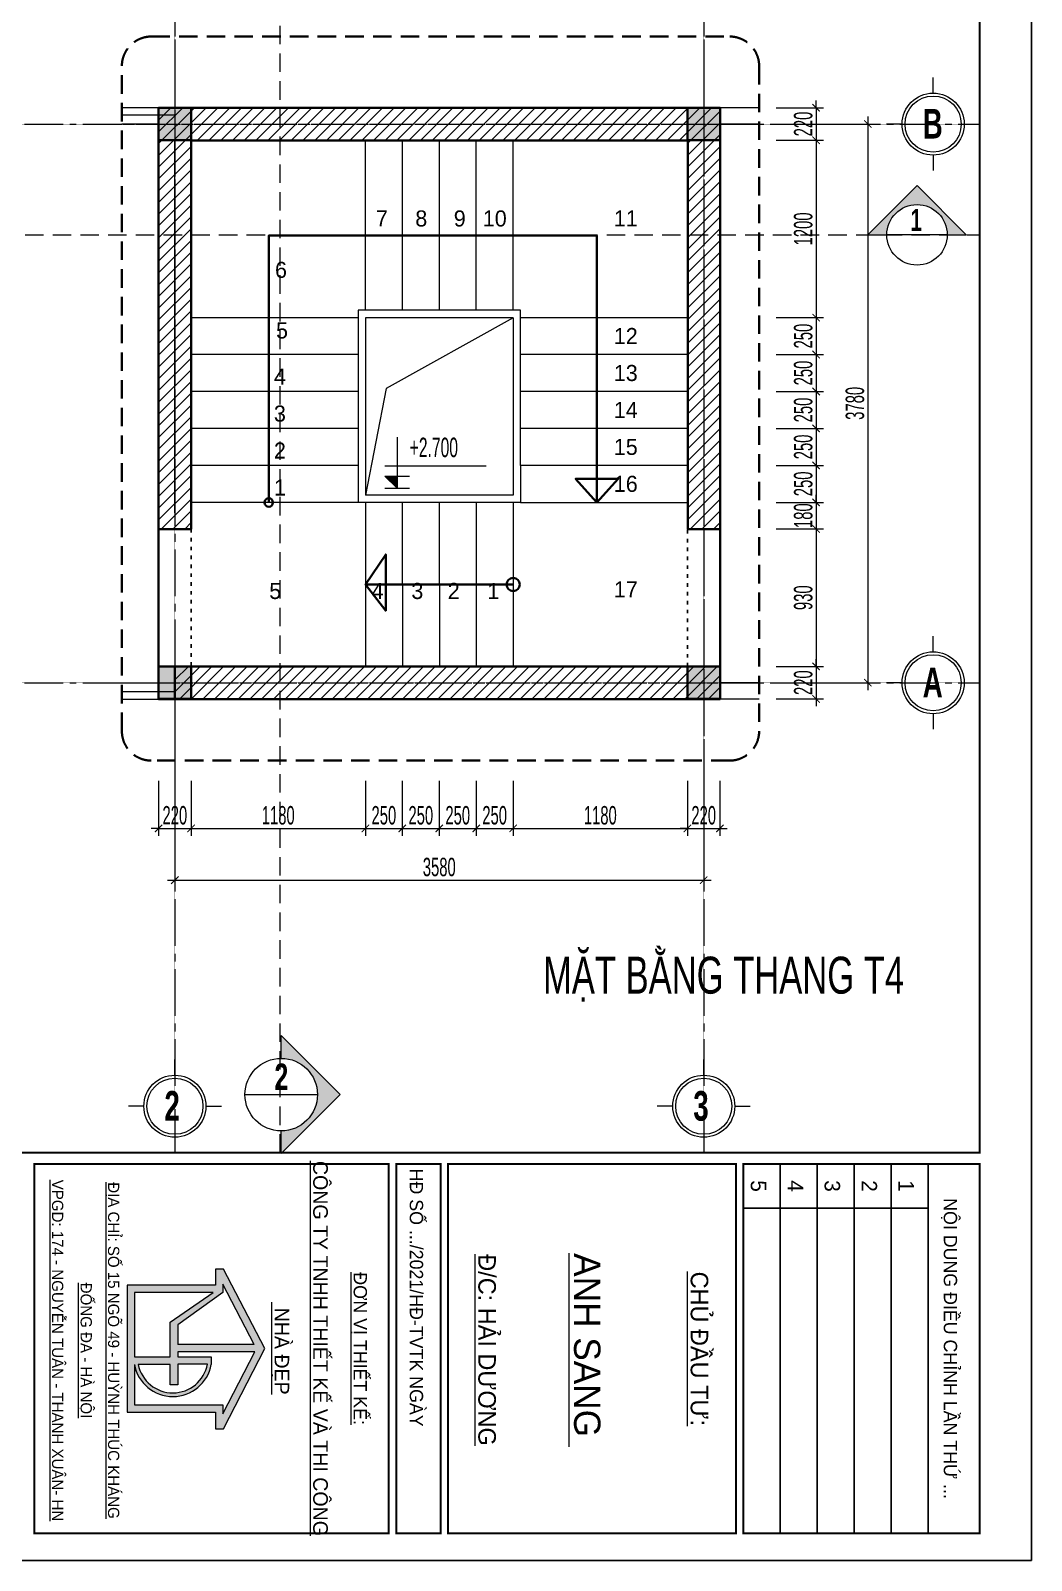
# Model space of a CAD drawing. Header units: millimetres. Extents: x 1336014 to 2939047, y -333549 to -60566.
# Drawn here: x 1423341 to 1430115, y -191971 to -181620 of the extents above; entities that cross this region are included whole.
import ezdxf
from ezdxf.enums import TextEntityAlignment as Align

# ---------------------------------------------------------------- set-up
doc = ezdxf.new("R2010")
doc.units = ezdxf.units.MM
doc.header["$MEASUREMENT"] = 0
for name, pattern in [('$1$HIDDEN', [0.375, 0.25, -0.125]), ('ACAD_ISO03W100', [30, 12, -18]), ('CENTER2', [1.125, 0.75, -0.125, 0.125, -0.125])]:
    doc.linetypes.add(name, pattern=pattern)
for name, color, linetype, lineweight in [('01.Cut', 255, 'Continuous', 35), ('02.Thay', 145, 'Continuous', 15), ('05.Text', 253, 'Continuous', 18), ('06.betong', 2, 'Continuous', 35), ('08.Dim', 156, 'Continuous', 15), ('09.Hatch', 250, 'Continuous', 5), ('10.Text', 254, 'Continuous', 18), ('10.truc', 250, 'CENTER2', 20), ('11.Khung bo', 32, 'Continuous', 50), ('12.Khung', 36, 'Continuous', 25), ('CA.thay 145', 145, 'Continuous', 18), ('DIM', 252, 'Continuous', 20), ('NN_KI HIEU', 22, 'Continuous', 18)]:
    doc.layers.add(name, color=color, linetype=linetype, lineweight=lineweight)
doc.layers.add('text', color=7, linetype='Continuous')
doc.layers.add('truc1', color=250, linetype='ACAD_ISO03W100')
doc.layers.add('Tpl_Bound', color=1, linetype='Continuous', plot=False)
doc.styles.add('AVANT', font='')
doc.styles.add('AVANTH', font='')
doc.styles.add('AVANTHB', font='')
doc.styles.add('TT5_Ghi chu 1', font='', dxfattribs={"width": 0.7, "height": 240})
doc.styles.add('TT5_Text Dim', font='hoatbif.shx', dxfattribs={"width": 0.6})
doc.styles.add('VnAvantH', font='')
doc.styles.get('AVANT').set_extended_font_data('.VnAvant')
doc.styles.get('AVANTH').set_extended_font_data('.VnAvantH')
doc.styles.get('AVANTHB').set_extended_font_data('.VnAvantH', bold=True)
doc.styles.get('TT5_Ghi chu 1').set_extended_font_data('.VnBlackH')
doc.styles.get('VnAvantH').set_extended_font_data('.VnAvantH')
doc.dimstyles.new('TT5_Dim 1-50', dxfattribs={"dimscale": 50, "dimtxt": 2.5, "dimasz": 1, "dimexe": 1, "dimexo": 0.5, "dimgap": 0.5, "dimtad": 1, "dimdec": 0, "dimzin": 0, "dimdsep": 46, "dimtxsty": 'TT5_Text Dim', "dimblk": 'ARCHTICK', "dimcen": 0, "dimdle": 1, "dimclrd": 256, "dimclre": 256, "dimclrt": 1, "dimadec": 0, "dimazin": 0, "dimtfac": 0.015, "dimtdec": 0, "dimtix": 1, "dimtmove": 2, "dimatfit": 3, "dimldrblk": 'DOT', "dimfxl": 1, "dimtolj": 1, "dimtzin": 0, "dimlwd": -1, "dimlwe": -1, "dimarcsym": 1})
pattern_1 = [(45, (878780.49, -141929.74), (-39.7747564, 39.7747564), [])]

# ---------------------------------------------------------------- blocks, each defined once
blk = doc.blocks.new('DFGFH')
h = blk.add_hatch(color=256)
h.dxf.hatch_style = 1
h.paths.add_polyline_path([(15438, 12137), (15658, 12137), (15658, 12357), (15438, 12357)])
blk.add_lwpolyline([(15438, 12137), (15658, 12137), (15658, 12357), (15438, 12357)], close=True)
blk = doc.blocks.new('A$C4E7C6F34')
at = {"layer": 'DIM'}
blk.add_hatch(color=256, dxfattribs=at).paths.add_polyline_path([(-38, 0), (-38, 138), (-178, 138)])
for p, q in [((-38, 576), (-38, 0)), ((964, 248), (-178, 248)), ((-178, 138), (101, 138)), ((-178, 138), (-38, 0)), ((-178, 0), (101, 0))]:
    blk.add_line(p, q, dxfattribs=at)
at = {"layer": 'text', "style": 'TT5_Text Dim', "flags": 8}
blk.add_attdef('%%P0.000', text='', height=220, dxfattribs=at).set_placement((102, 461), align=Align.MIDDLE_LEFT)
blk = doc.blocks.new('100')
at = {"layer": '09.Hatch'}
h = blk.add_hatch(color=3, dxfattribs=at)
h.paths.add_polyline_path([(1897639, -927180), (1897639, -927287), (1897855, -927287), (1897855, -928484), (1898824, -928484), (1899574, -928484), (1899574, -927287), (1899801, -927287), (1899801, -927179), (1898713, -926620)])
h.paths.add_polyline_path([(1898756, -926756), (1899596, -927187), (1899473, -927187), (1899473, -928384), (1898929, -928384, 0.834181), (1898929, -927344), (1898824, -927344), (1898824, -927797), (1898756, -927797)], flags=16)
h.paths.add_polyline_path([(1898656, -927796), (1898393, -927796), (1897956, -927186), (1897843, -927186), (1898656, -926763)], flags=16)
h.paths.add_polyline_path([(1898929, -928333), (1898929, -927898), (1899202, -927898), (1899202, -927797), (1898924, -927797), (1898924, -927395, -0.822042)], flags=16)
h.paths.add_polyline_path([(1898357, -927898), (1898824, -927898), (1898824, -928384), (1897956, -928384), (1897956, -927316)], flags=16)
at = {"layer": '05.Text'}
for p, q in [((1898713, -926620), (1897639, -927180)), ((1898656, -926763), (1897843, -927186)), ((1898656, -926763), (1897843, -927186)), ((1898656, -926763), (1897843, -927186)), ((1898656, -926763), (1898656, -927796)), ((1898656, -926763), (1898656, -927796)), ((1898656, -926763), (1898656, -927796)), ((1899801, -927179), (1898713, -926620)), ((1899801, -927179), (1898713, -926620)), ((1899801, -927179), (1898713, -926620)), ((1899596, -927187), (1898756, -926756)), ((1898756, -926756), (1898756, -927797)), ((1899596, -927187), (1898756, -926756)), ((1898756, -926756), (1898756, -927797)), ((1899596, -927187), (1898756, -926756)), ((1898756, -926756), (1898756, -927797)), ((1897639, -927180), (1897639, -927287)), ((1897843, -927186), (1897956, -927186)), ((1897956, -927186), (1897956, -927186)), ((1897956, -927186), (1898393, -927796)), ((1899473, -928384), (1899473, -927187)), ((1899473, -927187), (1899596, -927187)), ((1899473, -928384), (1899473, -927187)), ((1899473, -927187), (1899596, -927187)), ((1899473, -928384), (1899473, -927187)), ((1899473, -927187), (1899596, -927187)), ((1899801, -927287), (1899801, -927179)), ((1899801, -927287), (1899801, -927179)), ((1899801, -927287), (1899801, -927179)), ((1897639, -927287), (1897855, -927287)), ((1897855, -927287), (1897855, -928484)), ((1897956, -927316), (1897956, -928384)), ((1898357, -927898), (1897956, -927316)), ((1898824, -927797), (1898824, -927344)), ((1898824, -927797), (1898824, -927344)), ((1898824, -927344), (1898929, -927344)), ((1898924, -927395), (1898924, -927797)), ((1899574, -928484), (1899574, -927287)), ((1899574, -927287), (1899801, -927287)), ((1898393, -927796), (1898656, -927796)), ((1898756, -927797), (1898824, -927797)), ((1898924, -927797), (1899202, -927797)), ((1899202, -927797), (1899202, -927898)), ((1898824, -927898), (1898357, -927898)), ((1898824, -928384), (1898824, -927898)), ((1899202, -927898), (1898929, -927898)), ((1898929, -927898), (1898929, -928333)), ((1897956, -928384), (1898824, -928384)), ((1898929, -928384), (1899473, -928384)), ((1897855, -928484), (1898824, -928484)), ((1898824, -928484), (1899574, -928484))]:
    blk.add_line(p, q, dxfattribs=at)
for radius, start, end in [(478, 281.4298, 79.1164), (478, 281.4298, 79.1164), (478, 281.4298, 79.1164), (528, 280.3316, 79.6684)]:
    blk.add_arc((1898834, -927864), radius, start, end, dxfattribs=at)
at = {"layer": '11.Khung bo', "const_width": 26.7}
for points in [[(1860913, -945240), (1860913, -916940), (1896063, -916940), (1896063, -945240)], [(1860913, -945240), (1860913, -916940), (1896063, -916940), (1896063, -945240)], [(1860913, -945240), (1860913, -916940), (1896063, -916940), (1896063, -945240)], [(1896213, -920140), (1896213, -916940), (1901213, -916940), (1901213, -920140)], [(1896213, -920140), (1896213, -916940), (1901213, -916940), (1901213, -920140)], [(1896213, -920140), (1896213, -916940), (1901213, -916940), (1901213, -920140)], [(1896213, -924140), (1901213, -924140), (1901213, -920240), (1896213, -920240)], [(1896213, -924140), (1901213, -924140), (1901213, -920240), (1896213, -920240)], [(1896213, -924140), (1901213, -924140), (1901213, -920240), (1896213, -920240)], [(1896213, -924840), (1901213, -924840), (1901213, -924240), (1896213, -924240)], [(1896213, -924840), (1901213, -924840), (1901213, -924240), (1896213, -924240)], [(1896213, -924840), (1901213, -924840), (1901213, -924240), (1896213, -924240)], [(1896213, -929740), (1901213, -929740), (1901213, -924940), (1896213, -924940)], [(1896213, -929740), (1901213, -929740), (1901213, -924940), (1896213, -924940)], [(1896213, -929740), (1901213, -929740), (1901213, -924940), (1896213, -924940)]]:
    blk.add_lwpolyline(points, close=True, dxfattribs=at)
at = {"layer": '12.Khung'}
for p, q in [((1896213, -917640), (1901213, -917640)), ((1896213, -917640), (1901213, -917640)), ((1896213, -917640), (1901213, -917640)), ((1896813, -920140), (1896813, -917640)), ((1896813, -920140), (1896813, -917640)), ((1896813, -920140), (1896813, -917640)), ((1896213, -918140), (1901213, -918140)), ((1896213, -918140), (1901213, -918140)), ((1896213, -918140), (1901213, -918140)), ((1896213, -918640), (1901213, -918640)), ((1896213, -918640), (1901213, -918640)), ((1896213, -918640), (1901213, -918640)), ((1896213, -919140), (1901213, -919140)), ((1896213, -919140), (1901213, -919140)), ((1896213, -919140), (1901213, -919140)), ((1896213, -919640), (1901213, -919640)), ((1896213, -919640), (1901213, -919640)), ((1896213, -919640), (1901213, -919640))]:
    blk.add_line(p, q, dxfattribs=at)
blk.add_lwpolyline([(1901579, -945940), (1901579, -916240), (1859580, -916240), (1859580, -945940)], close=True, dxfattribs=at)
blk.add_lwpolyline([(1901579, -945940), (1901579, -916240), (1859580, -916240), (1859580, -945940)], close=True, dxfattribs=at)
blk.add_lwpolyline([(1901579, -945940), (1901579, -916240), (1859580, -916240), (1859580, -945940)], close=True, dxfattribs=at)
at = {"layer": '05.Text', "style": 'VnAvantH'}
for s, p in [('Néi dung ®iÒu chØnh lÇn thø ...', (1898713, -917329)), ('H§ sè .../2021/H§-TVTK ngµy ', (1898057, -924540))]:
    blk.add_text(s, height=180, dxfattribs=at).set_placement(p, align=Align.MIDDLE)
at = {"layer": '05.Text'}
for s, height, style, p in [('1', 210, 'AVANT', (1896513, -918040)), ('2', 210, 'AVANT', (1896513, -918540)), ('3', 210, 'AVANT', (1896513, -919040)), ('4', 210, 'AVANT', (1896513, -919540)), ('5', 210, 'AVANT', (1896513, -920040)), ('%%uChñ ®Çu t\xad:', 237.6, 'VnAvantH', (1898716, -920853)), ('%%Uanh sang ', 356.4, 'VnAvantH', (1898732, -922432)), ('%%U®/c: h¶i d\xad¬ng', 237.6, 'VnAvantH', (1898732, -923728)), ('%%U®¬n vÞ thiÕt kÕ:', 180, 'VnAvantH', (1898713, -925416)), ('%%Uc«ng ty tnhh thiÕt kÕ vµ thi c«ng', 198, 'VnAvantH', (1898711, -925964)), ('%%U nhµ ®Ñp', 198, 'VnAvantH', (1898711, -926487)), ('%%U®Þa chØ: sè 15 ngâ 49 - huúnh thóc kh¸ng', 152.46, 'VnAvantH', (1898739, -928742)), ('%%U®èng ®a - hµ néi', 152.46, 'VnAvantH', (1898739, -929113)), ('%%Uvpgd: 174 - nguyÔn tu©n - thanh xu©n- hn', 152.46, 'VnAvantH', (1898739, -929500))]:
    blk.add_text(s, height=height, dxfattribs=dict(at, style=style)).set_placement(p, align=Align.CENTER)
blk = doc.blocks.new('DANHTRUC')
for p, q in [((980383, -947347), (980383, -947137)), ((979963, -947767), (979753, -947767)), ((980803, -947767), (981013, -947767)), ((980383, -948187), (980383, -948397))]:
    blk.add_line(p, q)
for radius in [420, 380]:
    blk.add_circle((980383, -947767), radius)
blk = doc.blocks.new('_ARCHTICK')
at = {"const_width": 0.15}
blk.add_lwpolyline([(-0.5, -0.5), (0.5, 0.5)], dxfattribs=at)
blk = doc.blocks.new('*D1049')
at = {"layer": '02.Thay', "transparency": 16777216}
for p, q in [((1428388, -182142), (1428708, -182142)), ((1428658, -182142), (1428658, -182092)), ((1428658, -182142), (1428658, -182362)), ((1428388, -182362), (1428708, -182362)), ((1428658, -182362), (1428658, -182412))]:
    blk.add_line(p, q, dxfattribs=at)
at = {"layer": 'Defpoints', "color": 0, "transparency": 16777216}
for p in [(1428363, -182142), (1428363, -182362), (1428658, -182362)]:
    blk.add_point(p, dxfattribs=at)
at = {"layer": '02.Thay', "transparency": 16777216, "xscale": 50, "yscale": 50, "zscale": 50}
for p, rotation in [((1428658, -182142), 270), ((1428658, -182362), 90)]:
    blk.add_blockref('_ARCHTICK', p, dxfattribs=dict(at, rotation=rotation))
at = {"layer": '02.Thay', "color": 1, "transparency": 16777216, "insert": (1428571, -182252), "char_height": 125, "attachment_point": 5, "rotation": 90, "style": 'TT5_Text Dim'}
blk.add_mtext('\\A1;220', dxfattribs=at)
blk = doc.blocks.new('_DOT')
blk.add_line((-0.5, 0), (-1, 0))
at = {"const_width": 0.5}
blk.add_lwpolyline([(-0.25, 0, 1), (0.25, 0, 1)], format="xyb", close=True, dxfattribs=at)
blk = doc.blocks.new('*D1050')
at = {"layer": '08.Dim', "transparency": 16777216}
for p, q in [((1428388, -182362), (1428708, -182362)), ((1428658, -182312), (1428658, -183612)), ((1428388, -183562), (1428708, -183562))]:
    blk.add_line(p, q, dxfattribs=at)
at = {"layer": 'Defpoints', "color": 0, "transparency": 16777216}
for p in [(1428363, -182362), (1428363, -183562), (1428658, -183562)]:
    blk.add_point(p, dxfattribs=at)
at = {"layer": '08.Dim', "transparency": 16777216, "xscale": 50, "yscale": 50, "zscale": 50}
for p, rotation in [((1428658, -182362), 90), ((1428658, -183562), 270)]:
    blk.add_blockref('_ARCHTICK', p, dxfattribs=dict(at, rotation=rotation))
at = {"layer": '08.Dim', "color": 1, "transparency": 16777216, "insert": (1428571, -182962), "char_height": 125, "attachment_point": 5, "rotation": 90, "style": 'TT5_Text Dim'}
blk.add_mtext('\\A1;1200', dxfattribs=at)
blk = doc.blocks.new('*D1051')
at = {"layer": '08.Dim', "transparency": 16777216}
for p, q in [((1428658, -183512), (1428658, -183862)), ((1428388, -183562), (1428708, -183562)), ((1428388, -183812), (1428708, -183812))]:
    blk.add_line(p, q, dxfattribs=at)
at = {"layer": 'Defpoints', "color": 0, "transparency": 16777216}
for p in [(1428363, -183562), (1428363, -183812), (1428658, -183812)]:
    blk.add_point(p, dxfattribs=at)
at = {"layer": '08.Dim', "transparency": 16777216, "xscale": 50, "yscale": 50, "zscale": 50}
for p, rotation in [((1428658, -183562), 90), ((1428658, -183812), 270)]:
    blk.add_blockref('_ARCHTICK', p, dxfattribs=dict(at, rotation=rotation))
at = {"layer": '08.Dim', "color": 1, "transparency": 16777216, "insert": (1428571, -183687), "char_height": 125, "attachment_point": 5, "rotation": 90, "style": 'TT5_Text Dim'}
blk.add_mtext('\\A1;250', dxfattribs=at)
blk = doc.blocks.new('*D1052')
at = {"layer": '08.Dim', "transparency": 16777216}
for p, q in [((1428388, -183812), (1428708, -183812)), ((1428658, -183762), (1428658, -184112)), ((1428388, -184062), (1428708, -184062))]:
    blk.add_line(p, q, dxfattribs=at)
at = {"layer": 'Defpoints', "color": 0, "transparency": 16777216}
for p in [(1428363, -183812), (1428363, -184062), (1428658, -184062)]:
    blk.add_point(p, dxfattribs=at)
at = {"layer": '08.Dim', "transparency": 16777216, "xscale": 50, "yscale": 50, "zscale": 50}
for p, rotation in [((1428658, -183812), 90), ((1428658, -184062), 270)]:
    blk.add_blockref('_ARCHTICK', p, dxfattribs=dict(at, rotation=rotation))
at = {"layer": '08.Dim', "color": 1, "transparency": 16777216, "insert": (1428571, -183937), "char_height": 125, "attachment_point": 5, "rotation": 90, "style": 'TT5_Text Dim'}
blk.add_mtext('\\A1;250', dxfattribs=at)
blk = doc.blocks.new('*D1053')
at = {"layer": '08.Dim', "transparency": 16777216}
for p, q in [((1428658, -184012), (1428658, -184362)), ((1428388, -184062), (1428708, -184062)), ((1428388, -184312), (1428708, -184312))]:
    blk.add_line(p, q, dxfattribs=at)
at = {"layer": 'Defpoints', "color": 0, "transparency": 16777216}
for p in [(1428363, -184062), (1428363, -184312), (1428658, -184312)]:
    blk.add_point(p, dxfattribs=at)
at = {"layer": '08.Dim', "transparency": 16777216, "xscale": 50, "yscale": 50, "zscale": 50}
for p, rotation in [((1428658, -184062), 90), ((1428658, -184312), 270)]:
    blk.add_blockref('_ARCHTICK', p, dxfattribs=dict(at, rotation=rotation))
at = {"layer": '08.Dim', "color": 1, "transparency": 16777216, "insert": (1428571, -184187), "char_height": 125, "attachment_point": 5, "rotation": 90, "style": 'TT5_Text Dim'}
blk.add_mtext('\\A1;250', dxfattribs=at)
blk = doc.blocks.new('*D1054')
at = {"layer": '08.Dim', "transparency": 16777216}
for p, q in [((1428388, -184312), (1428708, -184312)), ((1428658, -184262), (1428658, -184612)), ((1428388, -184562), (1428708, -184562))]:
    blk.add_line(p, q, dxfattribs=at)
at = {"layer": 'Defpoints', "color": 0, "transparency": 16777216}
for p in [(1428363, -184312), (1428363, -184562), (1428658, -184562)]:
    blk.add_point(p, dxfattribs=at)
at = {"layer": '08.Dim', "transparency": 16777216, "xscale": 50, "yscale": 50, "zscale": 50}
for p, rotation in [((1428658, -184312), 90), ((1428658, -184562), 270)]:
    blk.add_blockref('_ARCHTICK', p, dxfattribs=dict(at, rotation=rotation))
at = {"layer": '08.Dim', "color": 1, "transparency": 16777216, "insert": (1428571, -184437), "char_height": 125, "attachment_point": 5, "rotation": 90, "style": 'TT5_Text Dim'}
blk.add_mtext('\\A1;250', dxfattribs=at)
blk = doc.blocks.new('*D1055')
at = {"layer": '08.Dim', "transparency": 16777216}
for p, q in [((1428658, -184512), (1428658, -184862)), ((1428388, -184562), (1428708, -184562)), ((1428388, -184812), (1428708, -184812))]:
    blk.add_line(p, q, dxfattribs=at)
at = {"layer": 'Defpoints', "color": 0, "transparency": 16777216}
for p in [(1428363, -184562), (1428363, -184812), (1428658, -184812)]:
    blk.add_point(p, dxfattribs=at)
at = {"layer": '08.Dim', "transparency": 16777216, "xscale": 50, "yscale": 50, "zscale": 50}
for p, rotation in [((1428658, -184562), 90), ((1428658, -184812), 270)]:
    blk.add_blockref('_ARCHTICK', p, dxfattribs=dict(at, rotation=rotation))
at = {"layer": '08.Dim', "color": 1, "transparency": 16777216, "insert": (1428571, -184687), "char_height": 125, "attachment_point": 5, "rotation": 90, "style": 'TT5_Text Dim'}
blk.add_mtext('\\A1;250', dxfattribs=at)
blk = doc.blocks.new('*D1056')
at = {"layer": '08.Dim', "transparency": 16777216}
for p, q in [((1428388, -184812), (1428708, -184812)), ((1428658, -184812), (1428658, -184762)), ((1428658, -184812), (1428658, -184992)), ((1428388, -184992), (1428708, -184992)), ((1428658, -184992), (1428658, -185042))]:
    blk.add_line(p, q, dxfattribs=at)
at = {"layer": 'Defpoints', "color": 0, "transparency": 16777216}
for p in [(1428363, -184812), (1428363, -184992), (1428658, -184992)]:
    blk.add_point(p, dxfattribs=at)
at = {"layer": '08.Dim', "transparency": 16777216, "xscale": 50, "yscale": 50, "zscale": 50}
for p, rotation in [((1428658, -184812), 270), ((1428658, -184992), 90)]:
    blk.add_blockref('_ARCHTICK', p, dxfattribs=dict(at, rotation=rotation))
at = {"layer": '08.Dim', "color": 1, "transparency": 16777216, "insert": (1428571, -184902), "char_height": 125, "attachment_point": 5, "rotation": 90, "style": 'TT5_Text Dim'}
blk.add_mtext('\\A1;180', dxfattribs=at)
blk = doc.blocks.new('*D1057')
at = {"layer": '08.Dim', "transparency": 16777216}
for p, q in [((1428658, -184942), (1428658, -185972)), ((1428388, -184992), (1428708, -184992)), ((1428388, -185922), (1428708, -185922))]:
    blk.add_line(p, q, dxfattribs=at)
at = {"layer": 'Defpoints', "color": 0, "transparency": 16777216}
for p in [(1428363, -184992), (1428363, -185922), (1428658, -185922)]:
    blk.add_point(p, dxfattribs=at)
at = {"layer": '08.Dim', "transparency": 16777216, "xscale": 50, "yscale": 50, "zscale": 50}
for p, rotation in [((1428658, -184992), 90), ((1428658, -185922), 270)]:
    blk.add_blockref('_ARCHTICK', p, dxfattribs=dict(at, rotation=rotation))
at = {"layer": '08.Dim', "color": 1, "transparency": 16777216, "insert": (1428571, -185457), "char_height": 125, "attachment_point": 5, "rotation": 90, "style": 'TT5_Text Dim'}
blk.add_mtext('\\A1;930', dxfattribs=at)
blk = doc.blocks.new('*D1058')
at = {"layer": '08.Dim', "transparency": 16777216}
for p, q in [((1428658, -185922), (1428658, -185872)), ((1428388, -185922), (1428708, -185922)), ((1428658, -185922), (1428658, -186142)), ((1428388, -186142), (1428708, -186142)), ((1428658, -186142), (1428658, -186192))]:
    blk.add_line(p, q, dxfattribs=at)
at = {"layer": 'Defpoints', "color": 0, "transparency": 16777216}
for p in [(1428363, -185922), (1428363, -186142), (1428658, -186142)]:
    blk.add_point(p, dxfattribs=at)
at = {"layer": '08.Dim', "transparency": 16777216, "xscale": 50, "yscale": 50, "zscale": 50}
for p, rotation in [((1428658, -185922), 270), ((1428658, -186142), 90)]:
    blk.add_blockref('_ARCHTICK', p, dxfattribs=dict(at, rotation=rotation))
at = {"layer": '08.Dim', "color": 1, "transparency": 16777216, "insert": (1428571, -186032), "char_height": 125, "attachment_point": 5, "rotation": 90, "style": 'TT5_Text Dim'}
blk.add_mtext('\\A1;220', dxfattribs=at)
blk = doc.blocks.new('*D1059')
at = {"layer": '08.Dim', "transparency": 16777216}
for p, q in [((1428388, -182252), (1429058, -182252)), ((1429008, -182202), (1429008, -186082)), ((1428388, -186032), (1429058, -186032))]:
    blk.add_line(p, q, dxfattribs=at)
at = {"layer": 'Defpoints', "color": 0, "transparency": 16777216}
for p in [(1428363, -182252), (1428363, -186032), (1429008, -186032)]:
    blk.add_point(p, dxfattribs=at)
at = {"layer": '08.Dim', "transparency": 16777216, "xscale": 50, "yscale": 50, "zscale": 50}
for p, rotation in [((1429008, -182252), 90), ((1429008, -186032), 270)]:
    blk.add_blockref('_ARCHTICK', p, dxfattribs=dict(at, rotation=rotation))
at = {"layer": '08.Dim', "color": 1, "transparency": 16777216, "insert": (1428921, -184142), "char_height": 125, "attachment_point": 5, "rotation": 90, "style": 'TT5_Text Dim'}
blk.add_mtext('\\A1;3780', dxfattribs=at)
blk = doc.blocks.new('*D1060')
at = {"layer": '08.Dim', "transparency": 16777216}
for p, q in [((1424207, -186696), (1424207, -187068)), ((1424427, -186696), (1424427, -187068)), ((1424207, -187018), (1424157, -187018)), ((1424207, -187018), (1424427, -187018)), ((1424427, -187018), (1424477, -187018))]:
    blk.add_line(p, q, dxfattribs=at)
at = {"layer": 'Defpoints', "color": 0, "transparency": 16777216}
for p in [(1424207, -186671), (1424427, -186671), (1424427, -187018)]:
    blk.add_point(p, dxfattribs=at)
at = {"layer": '08.Dim', "transparency": 16777216, "xscale": 50, "yscale": 50, "zscale": 50}
blk.add_blockref('_ARCHTICK', (1424207, -187018), dxfattribs=at)
at = {"layer": '08.Dim', "transparency": 16777216, "xscale": 50, "yscale": 50, "zscale": 50, "rotation": 180}
blk.add_blockref('_ARCHTICK', (1424427, -187018), dxfattribs=at)
at = {"layer": '08.Dim', "color": 1, "transparency": 16777216, "insert": (1424317, -186930), "char_height": 125, "attachment_point": 5, "style": 'TT5_Text Dim'}
blk.add_mtext('\\A1;220', dxfattribs=at)
blk = doc.blocks.new('*D1061')
at = {"layer": '08.Dim', "transparency": 16777216}
for p, q in [((1424427, -186696), (1424427, -187068)), ((1425607, -186696), (1425607, -187068)), ((1424377, -187018), (1425657, -187018))]:
    blk.add_line(p, q, dxfattribs=at)
at = {"layer": 'Defpoints', "color": 0, "transparency": 16777216}
for p in [(1424427, -186671), (1425607, -186671), (1425607, -187018)]:
    blk.add_point(p, dxfattribs=at)
at = {"layer": '08.Dim', "transparency": 16777216, "xscale": 50, "yscale": 50, "zscale": 50, "rotation": 180}
blk.add_blockref('_ARCHTICK', (1424427, -187018), dxfattribs=at)
at = {"layer": '08.Dim', "transparency": 16777216, "xscale": 50, "yscale": 50, "zscale": 50}
blk.add_blockref('_ARCHTICK', (1425607, -187018), dxfattribs=at)
at = {"layer": '08.Dim', "color": 1, "transparency": 16777216, "insert": (1425017, -186930), "char_height": 125, "attachment_point": 5, "style": 'TT5_Text Dim'}
blk.add_mtext('\\A1;1180', dxfattribs=at)
blk = doc.blocks.new('*D1062')
at = {"layer": '08.Dim', "transparency": 16777216}
for p, q in [((1425607, -186696), (1425607, -187068)), ((1425857, -186696), (1425857, -187068)), ((1425557, -187018), (1425907, -187018))]:
    blk.add_line(p, q, dxfattribs=at)
at = {"layer": 'Defpoints', "color": 0, "transparency": 16777216}
for p in [(1425607, -186671), (1425857, -186671), (1425857, -187018)]:
    blk.add_point(p, dxfattribs=at)
at = {"layer": '08.Dim', "transparency": 16777216, "xscale": 50, "yscale": 50, "zscale": 50, "rotation": 180}
blk.add_blockref('_ARCHTICK', (1425607, -187018), dxfattribs=at)
at = {"layer": '08.Dim', "transparency": 16777216, "xscale": 50, "yscale": 50, "zscale": 50}
blk.add_blockref('_ARCHTICK', (1425857, -187018), dxfattribs=at)
at = {"layer": '08.Dim', "color": 1, "transparency": 16777216, "insert": (1425732, -186930), "char_height": 125, "attachment_point": 5, "style": 'TT5_Text Dim'}
blk.add_mtext('\\A1;250', dxfattribs=at)
blk = doc.blocks.new('*D1063')
at = {"layer": '08.Dim', "transparency": 16777216}
for p, q in [((1425857, -186696), (1425857, -187068)), ((1426107, -186696), (1426107, -187068)), ((1425807, -187018), (1426157, -187018))]:
    blk.add_line(p, q, dxfattribs=at)
at = {"layer": 'Defpoints', "color": 0, "transparency": 16777216}
for p in [(1425857, -186671), (1426107, -186671), (1426107, -187018)]:
    blk.add_point(p, dxfattribs=at)
at = {"layer": '08.Dim', "transparency": 16777216, "xscale": 50, "yscale": 50, "zscale": 50, "rotation": 180}
blk.add_blockref('_ARCHTICK', (1425857, -187018), dxfattribs=at)
at = {"layer": '08.Dim', "transparency": 16777216, "xscale": 50, "yscale": 50, "zscale": 50}
blk.add_blockref('_ARCHTICK', (1426107, -187018), dxfattribs=at)
at = {"layer": '08.Dim', "color": 1, "transparency": 16777216, "insert": (1425982, -186930), "char_height": 125, "attachment_point": 5, "style": 'TT5_Text Dim'}
blk.add_mtext('\\A1;250', dxfattribs=at)
blk = doc.blocks.new('*D1064')
at = {"layer": '08.Dim', "transparency": 16777216}
for p, q in [((1426107, -186696), (1426107, -187068)), ((1426357, -186696), (1426357, -187068)), ((1426057, -187018), (1426407, -187018))]:
    blk.add_line(p, q, dxfattribs=at)
at = {"layer": 'Defpoints', "color": 0, "transparency": 16777216}
for p in [(1426107, -186671), (1426357, -186671), (1426357, -187018)]:
    blk.add_point(p, dxfattribs=at)
at = {"layer": '08.Dim', "transparency": 16777216, "xscale": 50, "yscale": 50, "zscale": 50, "rotation": 180}
blk.add_blockref('_ARCHTICK', (1426107, -187018), dxfattribs=at)
at = {"layer": '08.Dim', "transparency": 16777216, "xscale": 50, "yscale": 50, "zscale": 50}
blk.add_blockref('_ARCHTICK', (1426357, -187018), dxfattribs=at)
at = {"layer": '08.Dim', "color": 1, "transparency": 16777216, "insert": (1426232, -186930), "char_height": 125, "attachment_point": 5, "style": 'TT5_Text Dim'}
blk.add_mtext('\\A1;250', dxfattribs=at)
blk = doc.blocks.new('*D1065')
at = {"layer": '08.Dim', "transparency": 16777216}
for p, q in [((1426357, -186696), (1426357, -187068)), ((1426607, -186696), (1426607, -187068)), ((1426307, -187018), (1426657, -187018))]:
    blk.add_line(p, q, dxfattribs=at)
at = {"layer": 'Defpoints', "color": 0, "transparency": 16777216}
for p in [(1426357, -186671), (1426607, -186671), (1426607, -187018)]:
    blk.add_point(p, dxfattribs=at)
at = {"layer": '08.Dim', "transparency": 16777216, "xscale": 50, "yscale": 50, "zscale": 50, "rotation": 180}
blk.add_blockref('_ARCHTICK', (1426357, -187018), dxfattribs=at)
at = {"layer": '08.Dim', "transparency": 16777216, "xscale": 50, "yscale": 50, "zscale": 50}
blk.add_blockref('_ARCHTICK', (1426607, -187018), dxfattribs=at)
at = {"layer": '08.Dim', "color": 1, "transparency": 16777216, "insert": (1426482, -186930), "char_height": 125, "attachment_point": 5, "style": 'TT5_Text Dim'}
blk.add_mtext('\\A1;250', dxfattribs=at)
blk = doc.blocks.new('*D1066')
at = {"layer": '08.Dim', "transparency": 16777216}
for p, q in [((1426607, -186696), (1426607, -187068)), ((1427787, -186696), (1427787, -187068)), ((1426557, -187018), (1427837, -187018))]:
    blk.add_line(p, q, dxfattribs=at)
at = {"layer": 'Defpoints', "color": 0, "transparency": 16777216}
for p in [(1426607, -186671), (1427787, -186671), (1427787, -187018)]:
    blk.add_point(p, dxfattribs=at)
at = {"layer": '08.Dim', "transparency": 16777216, "xscale": 50, "yscale": 50, "zscale": 50, "rotation": 180}
blk.add_blockref('_ARCHTICK', (1426607, -187018), dxfattribs=at)
at = {"layer": '08.Dim', "transparency": 16777216, "xscale": 50, "yscale": 50, "zscale": 50}
blk.add_blockref('_ARCHTICK', (1427787, -187018), dxfattribs=at)
at = {"layer": '08.Dim', "color": 1, "transparency": 16777216, "insert": (1427197, -186930), "char_height": 125, "attachment_point": 5, "style": 'TT5_Text Dim'}
blk.add_mtext('\\A1;1180', dxfattribs=at)
blk = doc.blocks.new('*D1067')
at = {"layer": '08.Dim', "transparency": 16777216}
for p, q in [((1427787, -186696), (1427787, -187068)), ((1428007, -186696), (1428007, -187068)), ((1427787, -187018), (1427737, -187018)), ((1427787, -187018), (1428007, -187018)), ((1428007, -187018), (1428057, -187018))]:
    blk.add_line(p, q, dxfattribs=at)
at = {"layer": 'Defpoints', "color": 0, "transparency": 16777216}
for p in [(1427787, -186671), (1428007, -186671), (1428007, -187018)]:
    blk.add_point(p, dxfattribs=at)
at = {"layer": '08.Dim', "transparency": 16777216, "xscale": 50, "yscale": 50, "zscale": 50}
blk.add_blockref('_ARCHTICK', (1427787, -187018), dxfattribs=at)
at = {"layer": '08.Dim', "transparency": 16777216, "xscale": 50, "yscale": 50, "zscale": 50, "rotation": 180}
blk.add_blockref('_ARCHTICK', (1428007, -187018), dxfattribs=at)
at = {"layer": '08.Dim', "color": 1, "transparency": 16777216, "insert": (1427897, -186930), "char_height": 125, "attachment_point": 5, "style": 'TT5_Text Dim'}
blk.add_mtext('\\A1;220', dxfattribs=at)
blk = doc.blocks.new('*D1068')
at = {"layer": '08.Dim', "transparency": 16777216}
for p, q in [((1424317, -186696), (1424317, -187418)), ((1427897, -186696), (1427897, -187418)), ((1424267, -187368), (1427947, -187368))]:
    blk.add_line(p, q, dxfattribs=at)
at = {"layer": 'Defpoints', "color": 0, "transparency": 16777216}
for p in [(1424317, -186671), (1427897, -186671), (1427897, -187368)]:
    blk.add_point(p, dxfattribs=at)
at = {"layer": '08.Dim', "transparency": 16777216, "xscale": 50, "yscale": 50, "zscale": 50, "rotation": 180}
blk.add_blockref('_ARCHTICK', (1424317, -187368), dxfattribs=at)
at = {"layer": '08.Dim', "transparency": 16777216, "xscale": 50, "yscale": 50, "zscale": 50}
blk.add_blockref('_ARCHTICK', (1427897, -187368), dxfattribs=at)
at = {"layer": '08.Dim', "color": 1, "transparency": 16777216, "insert": (1426107, -187280), "char_height": 125, "attachment_point": 5, "style": 'TT5_Text Dim'}
blk.add_mtext('\\A1;3580', dxfattribs=at)

msp = doc.modelspace()

# ---------------------------------------------------------------- hatches: boundary and pattern name
at = {"layer": '09.Hatch', "ltscale": 50}
h = msp.add_hatch(dxfattribs=at)
h.set_pattern_fill('TUONGXAY', color=256, scale=450, style=0)
h.set_pattern_definition(pattern_1)
h.paths.add_polyline_path([(1428007.5, -182142.5), (1424207.5, -182142.5), (1424207.5, -184992.5), (1424427.5, -184992.5), (1424427.5, -182362.5), (1427789.5, -182362.5), (1427789.5, -184992.5), (1428007.5, -184992.5)])
at = {"layer": '09.Hatch'}
for points in [[(1429545.7, -183001.8), (1429673.8, -183001.8), (1429341.2, -182669.1), (1429008.5, -183001.8), (1429136.6, -183001.8, -0.4142136), (1429341.2, -182797.2, -0.4142136)], [(1425037.2, -188573.9), (1425037.2, -188420.1), (1425436.4, -188819.3), (1425037.2, -189218.5), (1425037.2, -189064.8, 0.4142136), (1425282.6, -188819.3, 0.4142136)]]:
    msp.add_hatch(color=256, dxfattribs=at).paths.add_polyline_path(points)
at = {"layer": '09.Hatch', "ltscale": 50}
h = msp.add_hatch(dxfattribs=at)
h.set_pattern_fill('TUONGXAY', color=256, scale=450, style=0)
h.set_pattern_definition(pattern_1)
h.paths.add_polyline_path([(1428007.5, -185922.5), (1424427.5, -185922.5), (1424317.5, -185922.5), (1424317.5, -186142.5), (1428007.5, -186142.5)])

# ---------------------------------------------------------------- linework, layer by layer
at = {"layer": '01.Cut', "color": 6, "linetype": '$1$HIDDEN', "ltscale": 500}
msp.add_lwpolyline([(1424158.5, -181660), (1428072.5, -181660, -0.4142136), (1428272.5, -181860), (1428272.5, -186359.5, -0.4142136), (1428072.5, -186559.5), (1424158.5, -186559.5, -0.4142136), (1423958.5, -186359.5), (1423958.5, -181860, -0.4142136)], format="xyb", close=True, dxfattribs=at)
at = {"layer": '01.Cut'}
for points in [[(1427789.5, -182362.5), (1427789.5, -184992.5), (1428007.5, -184992.5), (1428007.5, -182142.5), (1424207.5, -182142.5), (1424207.5, -184992.5), (1424427.5, -184992.5)], [(1427789.5, -182362.5), (1424427.5, -182362.5)], [(1424427.5, -182362.5), (1424427.5, -184992.5)], [(1424952.5, -183547.3), (1424952.5, -183007.1), (1427173.6, -183007.1), (1427173.6, -184812.5), (1427318.6, -184652.8), (1427029.8, -184652.8), (1427173.6, -184812.5)], [(1424952.5, -184812.5), (1424952.5, -183547.3)], [(1426607.1, -185367.5), (1425607.1, -185368.2), (1425744.5, -185163.8), (1425744.5, -185545.3), (1425607.1, -185368.2)], [(1424317.5, -185922.5), (1424317.5, -186142.5), (1428007.5, -186142.5)], [(1424317.5, -185922.5), (1424427.5, -185922.5)], [(1424427.5, -185922.5), (1428007.5, -185922.5)], [(1428007.5, -185922.5), (1428007.5, -186142.5)]]:
    msp.add_lwpolyline(points, dxfattribs=at)
for points in [[(1424207.5, -182142.5), (1428007.5, -182142.5), (1428007.5, -186142.5), (1424207.5, -186142.5)], [(1424317.5, -182362.5), (1424317.5, -182362.5)]]:
    msp.add_lwpolyline(points, close=True, dxfattribs=at)
for centre, radius in [((1424952.5, -184812.5), 28.9), ((1426607.1, -185367.5), 44.3)]:
    msp.add_circle(centre, radius, dxfattribs=at)
at = {"layer": '02.Thay'}
for p, q in [((1424317.5, -184882.5), (1424317.5, -182362.5)), ((1424427.5, -184992.5), (1424427.5, -182362.5)), ((1425607.5, -183512.5), (1425607.5, -182362.5)), ((1425857.5, -183512.5), (1425857.5, -182362.5)), ((1426107.5, -183512.5), (1426107.5, -182362.5)), ((1426357.5, -183512.5), (1426357.5, -182362.5)), ((1426607.5, -183512.5), (1426607.5, -182362.5)), ((1427787.5, -184562.5), (1427787.5, -182362.5)), ((1429341.2, -182669.1), (1429008.5, -183001.8)), ((1429341.2, -182669.1), (1429673.8, -183001.8)), ((1429008.5, -183001.8), (1429136.6, -183001.8)), ((1429545.7, -183001.8), (1429136.6, -183001.8)), ((1429545.7, -183001.8), (1429673.8, -183001.8)), ((1425607.5, -183562.5), (1425607.5, -184762.5)), ((1425607.5, -183562.5), (1425607.5, -184762.5)), ((1425436.4, -188819.3), (1425037.2, -188420.1)), ((1425037.2, -188573.9), (1425037.2, -188420.1)), ((1424791.7, -188819.3), (1425282.6, -188819.3)), ((1425436.4, -188819.3), (1425037.2, -189218.5)), ((1425037.2, -189218.5), (1425037.2, -189064.8))]:
    msp.add_line(p, q, dxfattribs=at)
for points in [[(1424317.5, -182142.5), (1423958.5, -182142.5)], [(1427897.5, -182139.7), (1428272.5, -182139.9)], [(1424317.5, -182192.5), (1423958.5, -182192.5)], [(1428007.5, -182249.8), (1428272.5, -182249.9)], [(1426657.5, -184562.5), (1426657.5, -183512.5), (1425557.5, -183512.5), (1425557.5, -184812.5)], [(1425557.5, -183562.5), (1424427.5, -183562.5)], [(1426607.5, -183562.5), (1425607.5, -183562.5)], [(1426607.5, -183562.5), (1425747.5, -184041.4), (1425607.5, -184762.5)], [(1426607.5, -183562.5), (1426607.5, -184562.5)], [(1427787.5, -183562.5), (1426657.5, -183562.5)], [(1425557.5, -183812.5), (1424427.5, -183812.5)], [(1425557.5, -183812.5), (1424427.5, -183812.5)], [(1427787.5, -183812.5), (1426657.5, -183812.5)], [(1427787.5, -183812.5), (1426657.5, -183812.5)], [(1425557.5, -184062.5), (1424427.5, -184062.5)], [(1425557.5, -184062.5), (1424427.5, -184062.5)], [(1427787.5, -184062.5), (1426657.5, -184062.5)], [(1427787.5, -184062.5), (1426657.5, -184062.5)], [(1425557.5, -184312.5), (1424427.5, -184312.5)], [(1425557.5, -184312.5), (1424427.5, -184312.5)], [(1427787.5, -184312.5), (1426657.5, -184312.5)], [(1427787.5, -184312.5), (1426657.5, -184312.5)], [(1425557.5, -184562.5), (1424427.5, -184562.5)], [(1425557.5, -184562.5), (1424427.5, -184562.5)], [(1426657.5, -184562.5), (1426657.5, -184812.5), (1425607.5, -184812.5)], [(1426607.5, -184562.5), (1426607.5, -184762.5), (1425607.5, -184762.5)], [(1427787.5, -184562.5), (1426657.5, -184562.5)], [(1427787.5, -184562.5), (1426657.5, -184562.5)], [(1427787.5, -184562.5), (1427787.5, -184812.5)], [(1425607.5, -184812.5), (1424427.5, -184812.5)], [(1425607.5, -184812.5), (1424427.5, -184812.5)], [(1425606.7, -184812.5), (1425607.5, -185922.8)], [(1425856.7, -184812.5), (1425857.5, -185922.7)], [(1426106.7, -184812.5), (1426107.5, -185922.7)], [(1426356.7, -184812.5), (1426357.5, -185922.6)], [(1426606.7, -184812.5), (1426607.5, -185922.5)], [(1426657.5, -184812.5), (1427787.5, -184812.5)], [(1423958.5, -186092.5), (1424317.5, -186092.5)], [(1428272.5, -186032.5), (1428007.5, -186032.5)], [(1423958.5, -186142.5), (1424317.5, -186142.5)], [(1428272.5, -186142.5), (1428007.5, -186142.5)]]:
    msp.add_lwpolyline(points, dxfattribs=at)
for centre, radius in [((1429341.2, -183001.8), 204.5), ((1425037.2, -188819.3), 245.5)]:
    msp.add_circle(centre, radius, dxfattribs=at)
at = {"layer": '10.truc'}
for p, q in [((1424317.5, -171637.7), (1424317.5, -189212.5)), ((1427897.5, -171637.7), (1427897.5, -189212.5)), ((1424317.5, -181660), (1424317.5, -184992.5)), ((1427897.5, -181660), (1427897.5, -186559.5)), ((1415615.6, -182252.5), (1429765.5, -182252.5)), ((1423958.5, -182252.5), (1428272.5, -182252.5)), ((1424317.5, -185922.5), (1424317.5, -186559.5)), ((1415615.6, -186032.5), (1429765.5, -186032.5)), ((1423958.5, -186032.5), (1428272.5, -186032.5))]:
    msp.add_line(p, q, dxfattribs=at)
at = {"layer": 'CA.thay 145'}
for points in [[(1424207.5, -182252.5), (1423958.5, -182252.5)], [(1423958.5, -186032.5), (1424207.5, -186032.5)]]:
    msp.add_lwpolyline(points, dxfattribs=at)
at = {"layer": 'NN_KI HIEU', "linetype": '$1$HIDDEN', "ltscale": 500}
for p, q in [((1425030.7, -189212.5), (1425030.7, -178897.6)), ((1415615.6, -183001.8), (1429765.5, -183001.8))]:
    msp.add_line(p, q, dxfattribs=at)
at = {"layer": 'Tpl_Bound', "color": 1}
msp.add_lwpolyline([(1415265.6, -191970.8), (1415265.6, -170971), (1430115.5, -170971), (1430115.5, -191970.8)], close=True, dxfattribs=at)
at = {"layer": 'truc1', "ltscale": 2}
for points in [[(1424207.5, -184992.5), (1424427.5, -184992.5), (1424427.5, -185922.5), (1424207.5, -185922.5)], [(1427787.5, -184992.5), (1428007.5, -184992.5), (1428007.5, -185922.5), (1427787.5, -185922.5)]]:
    msp.add_lwpolyline(points, close=True, dxfattribs=at)

# ---------------------------------------------------------------- block references
at = {"layer": '05.Text', "xscale": 0.5, "yscale": 0.5, "zscale": 0.5, "rotation": 270}
msp.add_blockref('100', (1888235.5, 758818.8), dxfattribs=at)
at = {"layer": '05.Text', "xscale": 0.5, "yscale": 0.5, "zscale": 0.5}
for p in [(939258.8, 291630.8), (939258.8, 287850.8), (934125.8, 284985.8), (937705.8, 284985.8)]:
    msp.add_blockref('DANHTRUC', p, dxfattribs=at)
at = {"layer": '06.betong'}
for p in [(1408769.4, -194499.2), (1412349.4, -194499.2), (1408769.4, -198279.2), (1412349.4, -198279.2)]:
    msp.add_blockref('DFGFH', p, dxfattribs=at)
at = {"layer": '08.Dim'}
ref = msp.add_blockref('A$C4E7C6F34', (1425845.4, -184716.9), dxfattribs=dict(at, xscale=0.6, yscale=0.6, zscale=0.6))
ref.add_attrib('%%P0.000', '+2.700', dxfattribs={"layer": 'text', "height": 132, "style": 'TT5_Text Dim', "width": 0.6, "flags": 8}).set_placement((1425906.9, -184440.1), align=Align.MIDDLE_LEFT)

# ---------------------------------------------------------------- texts
at = {"layer": '05.Text', "width": 0.7}
for s, height, style, p in [('b', 200, 'AVANTHB', (1429379.7, -182350.2)), ('a', 200, 'AVANTHB', (1429379.7, -186130.2)), ('mÆt b»ng thang t4', 250, 'TT5_Ghi chu 1', (1426809.4, -188136.1)), ('2', 200, 'AVANTHB', (1424246.7, -188995.2)), ('3', 200, 'AVANTHB', (1427826.7, -188995.2))]:
    msp.add_text(s, height=height, dxfattribs=dict(at, style=style)).set_placement(p)
at = {"layer": '05.Text', "style": 'AVANTHB', "width": 0.7}
for s, height, p in [('1', 150, (1429335.5, -182901.5)), ('2', 180, (1425037.9, -188699))]:
    msp.add_text(s, height=height, dxfattribs=at).set_placement(p, align=Align.MIDDLE_CENTER)
at = {"layer": '10.Text', "style": 'AVANTH'}
for s, p in [('7', (1425677.8, -182945.5)), ('8', (1425944.7, -182945.5)), ('9', (1426205.2, -182945.5)), ('10', (1426401.6, -182945.5)), ('11', (1427288.6, -182945.5)), ('6', (1424995.3, -183293.4)), ('5', (1425002.3, -183703.4)), ('12', (1427288.6, -183741.1)), ('4', (1424987.8, -184015.7)), ('13', (1427288.6, -183991.1)), ('14', (1427288.6, -184241.1)), ('3', (1424987.8, -184265.7)), ('2', (1424987.8, -184515.7)), ('15', (1427288.6, -184491.1)), ('1', (1424987.8, -184765.7)), ('16', (1427288.6, -184741.1)), ('5', (1424956.2, -185465.9)), ('4', (1425649.1, -185465.9)), ('3', (1425918.2, -185465.9)), ('2', (1426164.3, -185465.9)), ('1', (1426433, -185465.9)), ('17', (1427288.6, -185455.5))]:
    msp.add_text(s, height=108.9, dxfattribs=at).set_placement(p)

# ---------------------------------------------------------------- dimensions: what is measured, and where the dimension line sits
at = {"layer": '02.Thay'}
dim = msp.add_linear_dim(base=(1428658.5, -182362.5), p1=(1428363, -182142.5), p2=(1428363, -182362.5), angle=90, dimstyle='TT5_Dim 1-50', dxfattribs=at)
dim.commit()
dim.dimension.update_dxf_attribs({"geometry": '*D1049', "text_midpoint": (1428571, -182252.5)})
at = {"layer": '08.Dim'}
for base, p1, p2, picture, middle in [((1429008.5, -186032.5), (1428363, -182252.5), (1428363, -186032.5), '*D1059', (1428921, -184142.5)), ((1428658.5, -183562.5), (1428363, -182362.5), (1428363, -183562.5), '*D1050', (1428571, -182962.5)), ((1428658.5, -183812.5), (1428363, -183562.5), (1428363, -183812.5), '*D1051', (1428571, -183687.5)), ((1428658.5, -184062.5), (1428363, -183812.5), (1428363, -184062.5), '*D1052', (1428571, -183937.5)), ((1428658.5, -184312.5), (1428363, -184062.5), (1428363, -184312.5), '*D1053', (1428571, -184187.5)), ((1428658.5, -184562.5), (1428363, -184312.5), (1428363, -184562.5), '*D1054', (1428571, -184437.5)), ((1428658.5, -184812.5), (1428363, -184562.5), (1428363, -184812.5), '*D1055', (1428571, -184687.5)), ((1428658.5, -184992.5), (1428363, -184812.5), (1428363, -184992.5), '*D1056', (1428571, -184902.5)), ((1428658.5, -185922.5), (1428363, -184992.5), (1428363, -185922.5), '*D1057', (1428571, -185457.5)), ((1428658.5, -186142.5), (1428363, -185922.5), (1428363, -186142.5), '*D1058', (1428571, -186032.5))]:
    dim = msp.add_linear_dim(base=base, p1=p1, p2=p2, angle=90, dimstyle='TT5_Dim 1-50', dxfattribs=at)
    dim.commit()
    dim.dimension.update_dxf_attribs({"geometry": picture, "text_midpoint": middle})
for base, p1, p2, picture, middle in [((1424427.5, -187017.5), (1424207.5, -186671), (1424427.5, -186671), '*D1060', (1424317.5, -186930)), ((1427897.5, -187367.5), (1424317.5, -186671), (1427897.5, -186671), '*D1068', (1426107.5, -187280)), ((1425607.3, -187017.5), (1424427.5, -186671), (1425607.3, -186671), '*D1061', (1425017.4, -186930)), ((1425857.3, -187017.5), (1425607.3, -186671), (1425857.3, -186671), '*D1062', (1425732.3, -186930)), ((1426107.4, -187017.5), (1425857.3, -186671), (1426107.4, -186671), '*D1063', (1425982.4, -186930)), ((1426357.4, -187017.5), (1426107.4, -186671), (1426357.4, -186671), '*D1064', (1426232.4, -186930)), ((1426607.4, -187017.5), (1426357.4, -186671), (1426607.4, -186671), '*D1065', (1426482.4, -186930)), ((1427787.5, -187017.5), (1426607.4, -186671), (1427787.5, -186671), '*D1066', (1427197.4, -186930)), ((1428007.5, -187017.5), (1427787.5, -186671), (1428007.5, -186671), '*D1067', (1427897.5, -186930))]:
    dim = msp.add_linear_dim(base=base, p1=p1, p2=p2, dimstyle='TT5_Dim 1-50', dxfattribs=at)
    dim.commit()
    dim.dimension.update_dxf_attribs({"geometry": picture, "text_midpoint": middle})

doc.saveas('drawing.dxf')
